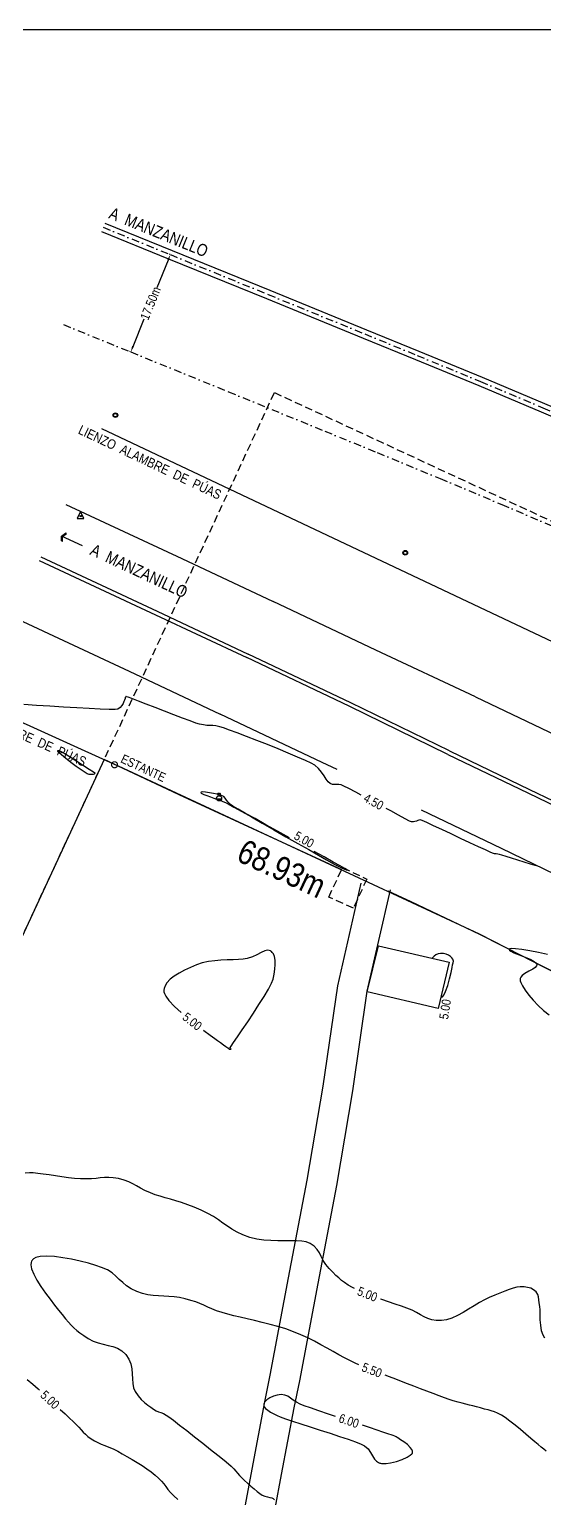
# Model space of a CAD drawing. Header units: metres. Extents: x 587880 to 588453, y 2097032 to 2097560.
# Drawn here: x 588010.4 to 588096.3, y 2097315.3 to 2097560 of the extents above; entities that cross this region are included whole.
import ezdxf
from ezdxf.enums import TextEntityAlignment as Align

# ---------------------------------------------------------------- set-up
doc = ezdxf.new("R2010")
doc.units = ezdxf.units.M
doc.header["$LTSCALE"] = 5
doc.header["$MEASUREMENT"] = 0
doc.header["$PDMODE"] = 32
doc.header["$PDSIZE"] = 0.2
doc.linetypes.add('DASHDOT2', pattern=[0.5, 0.25, -0.125, 0, -0.125])
doc.linetypes.add('DASHED2', pattern=[0.375, 0.25, -0.125])
for name, color, linetype in [('1', 7, 'Continuous'), ('ANNOBJ', 7, 'Continuous'), ('BARRERA PROTECTORA', 8, 'Continuous'), ('CAMINO', 7, 'Continuous'), ('CONT-MJR', 24, 'Continuous'), ('CONT-MNR', 44, 'Continuous'), ('DISTANCIAS', 7, 'Continuous'), ('EJE DE VIA', 7, 'DASHDOT2'), ('ESTACIONES', 150, 'Continuous'), ('ESTANTE', 7, 'Continuous'), ('FIBRA OPTICA', 22, 'Continuous'), ('LIENZO DE ALAMBRE DE PUAS', 3, 'Continuous'), ('MURO', 150, 'Continuous'), ('POLIGONO DE ESCRITURAS', 7, 'DASHED2'), ('POLIGONO DE PROPIEDAD', 1, 'Continuous'), ('POSTE DE CFE', 30, 'Continuous'), ('RESPALDO DE MACHUELO', 7, 'Continuous'), ('TEJABAN', 7, 'Continuous'), ('TEXTOS', 7, 'Continuous'), ('VIA FFCC', 7, 'Continuous'), ('VOLADIZO', 7, 'DASHED2')]:
    doc.layers.add(name, color=color, linetype=linetype)
doc.styles.add('S4', font='simplex', dxfattribs={"height": 1.668})
doc.styles.get("Standard").update_dxf_attribs({"font": 'arial.ttf'})
doc.styles.add('style1', font='ARIALN.TTF', dxfattribs={"height": 1.5})
doc.dimstyles.get("Standard").update_dxf_attribs({"dimtxt": 0.18, "dimasz": 0.18, "dimexe": 0.18, "dimexo": 0.0625, "dimgap": 0.09, "dimtad": 0, "dimtih": 1, "dimtoh": 1, "dimdec": 4, "dimzin": 0, "dimdsep": 46, "dimtxsty": 'Standard', "dimcen": 0.09, "dimadec": 0, "dimazin": 0, "dimtfac": 1, "dimtdec": 4, "dimtofl": 0, "dimtmove": 0, "dimatfit": 3, "dimfxl": 1, "dimtolj": 1, "dimtzin": 0, "dimarcsym": 0})

# ---------------------------------------------------------------- blocks, each defined once
blk = doc.blocks.new('sta')
for p, q in [((-0.0001, 0.00253), (-0.00201, -0.00128)), ((0.0018, -0.00128), (-0.0001, 0.00253)), ((-0.00201, -0.00128), (0.0018, -0.00128))]:
    blk.add_line(p, q)
blk.add_circle((0, 0), 0.000319)
blk = doc.blocks.new('ip')
for radius in [0.00127, 0.000953]:
    blk.add_circle((0, 0), radius)
blk = doc.blocks.new('POLÍGONO ESCRITURA CUYUTLÁN')
for p, q in [((0, 63.29), (74.96, 353.15)), ((74.96, 353.15), (299.57, 295.06))]:
    blk.add_line(p, q)
blk = doc.blocks.new('*D12')
at = {"layer": 'Defpoints', "color": 0}
for p in [(588033.92, 2097522.46), (588033.92, 2097522.46), (588027.32, 2097506.25)]:
    blk.add_point(p, dxfattribs=at)
at = {"layer": 'TEXTOS', "color": 0, "lineweight": -2}
for p, q in [((588033.54, 2097521.54), (588031.68, 2097516.96)), ((588033.86, 2097522.49), (588033.75, 2097522.53)), ((588027.7, 2097507.18), (588029.56, 2097511.76)), ((588027.26, 2097506.28), (588027.16, 2097506.32))]:
    blk.add_line(p, q, dxfattribs=at)
at = {"layer": 'TEXTOS', "color": 0}
for points in [[(588033.39, 2097521.6), (588033.7, 2097521.47), (588033.92, 2097522.46)], [(588027.54, 2097507.24), (588027.85, 2097507.12), (588027.32, 2097506.25)]]:
    blk.add_solid(points, dxfattribs=at)
at = {"layer": 'TEXTOS', "color": 0, "insert": (588030.62, 2097514.36), "char_height": 1.5, "attachment_point": 5, "rotation": 67.8514, "style": 'style1'}
blk.add_mtext('\\A1;17.50m', dxfattribs=at)
blk = doc.blocks.new('za_arrw0')
for p, q in [((-1, 0), (0, 0)), ((-0.144, 0.188), (-0.097, 0.188)), ((-0.144, 0.188), (-0.05, 0)), ((-0.05, 0), (-0.144, -0.188)), ((-0.097, 0.188), (-0.003, 0)), ((-0.003, 0), (-0.097, -0.188)), ((-0.144, -0.188), (-0.097, -0.188))]:
    blk.add_line(p, q)
for points in [[(-0.144, 0.188), (-0.05, 0), (-0.097, 0.188), (-0.003, 0)], [(-0.144, -0.188), (-0.05, 0), (-0.097, -0.188), (-0.003, 0)]]:
    blk.add_solid(points)

msp = doc.modelspace()

# ---------------------------------------------------------------- linework, layer by layer
at = {"layer": '1'}
msp.add_line((587880.49, 2097559.969), (588453.35, 2097559.969), dxfattribs=at)
at = {"layer": 'BARRERA PROTECTORA'}
for p, q in [((588012.091, 2097471.536), (588031.447, 2097462.494)), ((588012.367, 2097472.12), (588031.721, 2097463.079)), ((588031.447, 2097462.494), (588046.63, 2097455.36)), ((588031.721, 2097463.079), (588046.906, 2097455.944)), ((588063.687, 2097447.262), (588046.63, 2097455.36)), ((588063.964, 2097447.845), (588046.906, 2097455.944)), ((588080.126, 2097439.249), (588063.687, 2097447.262)), ((588080.396, 2097439.811), (588063.964, 2097447.845)), ((588080.396, 2097439.811), (588093.748, 2097433.4)), ((588080.126, 2097439.249), (588093.477, 2097432.838)), ((588093.477, 2097432.838), (588108.972, 2097425.332)), ((588093.748, 2097433.4), (588109.247, 2097425.892))]:
    msp.add_line(p, q, dxfattribs=at)
at = {"layer": 'CAMINO'}
for points in [[(588065.662, 2097417.82), (588061.737, 2097400.725), (588059.325, 2097384.022), (588056.667, 2097368.35), (588053.556, 2097352.082), (588050.51, 2097335.867), (588049.602, 2097331.423), (588047.465, 2097320.235), (588045.38, 2097308.946), (588042.468, 2097294.005), (588040.51, 2097279.293), (588038.768, 2097265.003), (588036.832, 2097252.202), (588035.294, 2097246.696), (588031.424, 2097237.765), (588024.358, 2097228.273), (588016.859, 2097219.4), (588012.042, 2097211.27), (588010.595, 2097205.023), (588011.574, 2097197.97), (588014.942, 2097189.267), (588016.403, 2097186.232)], [(588070.536, 2097416.702), (588066.657, 2097399.807), (588064.265, 2097383.246), (588061.587, 2097367.462), (588058.468, 2097351.15), (588055.416, 2097334.905), (588054.508, 2097330.453), (588052.379, 2097319.311), (588050.292, 2097308.014), (588047.404, 2097293.197), (588045.47, 2097278.661), (588043.722, 2097264.327), (588041.73, 2097251.152), (588040.018, 2097245.022), (588035.782, 2097235.245), (588028.276, 2097225.163), (588020.947, 2097216.492), (588016.738, 2097209.388), (588015.675, 2097204.795), (588016.446, 2097199.232), (588019.534, 2097191.257), (588020.909, 2097188.4)]]:
    msp.add_lwpolyline(points, dxfattribs=at)
at = {"layer": 'CONT-MJR', "elevation": 5, "flags": 128}
for points in [[(588053.747, 2097425.35), (588051.778, 2097426.444), (588049.824, 2097427.532), (588048.023, 2097428.54), (588046.453, 2097429.423), (588045.197, 2097430.137), (588044.334, 2097430.639), (588043.945, 2097430.885), (588043.563, 2097431.264), (588043.272, 2097431.646), (588043.035, 2097431.977), (588042.817, 2097432.205), (588042.564, 2097432.361), (588042.333, 2097432.445), (588042.037, 2097432.521), (588041.693, 2097432.601), (588041.109, 2097432.724), (588040.417, 2097432.852), (588039.749, 2097432.949), (588039.32, 2097432.982), (588039.104, 2097432.967), (588039.026, 2097432.934), (588039.011, 2097432.91), (588039.009, 2097432.877), (588039.043, 2097432.811), (588039.18, 2097432.707), (588039.489, 2097432.562), (588040.013, 2097432.371), (588040.602, 2097432.172), (588041.161, 2097431.965), (588041.612, 2097431.793), (588041.975, 2097431.669), (588042.308, 2097431.558), (588042.667, 2097431.425), (588043.108, 2097431.232), (588043.564, 2097430.989), (588044.489, 2097430.474), (588045.798, 2097429.736), (588047.407, 2097428.824), (588049.23, 2097427.788), (588051.182, 2097426.676), (588053.178, 2097425.538), (588055.133, 2097424.424), (588056.961, 2097423.382), (588058.579, 2097422.461), (588059.9, 2097421.711), (588060.839, 2097421.182), (588061.312, 2097420.921), (588061.881, 2097420.635), (588062.444, 2097420.363), (588062.933, 2097420.136), (588063.225, 2097420.007), (588063.363, 2097419.95), (588063.409, 2097419.935), (588063.416, 2097419.935), (588063.417, 2097419.944), (588063.399, 2097419.971), (588063.341, 2097420.023), (588063.261, 2097420.085), (588062.979, 2097420.242), (588062.206, 2097420.669), (588061.024, 2097421.323), (588059.513, 2097422.158), (588057.851, 2097423.077)], [(588039.427, 2097393.341), (588039.504, 2097393.283), (588040.555, 2097392.515), (588041.347, 2097391.942), (588041.785, 2097391.615), (588042.265, 2097391.241), (588042.746, 2097390.892), (588043.168, 2097390.598), (588043.47, 2097390.394), (588043.589, 2097390.312), (588043.615, 2097390.252), (588043.642, 2097390.196), (588043.656, 2097390.192), (588043.727, 2097390.179), (588043.886, 2097390.163), (588044.03, 2097390.182), (588043.96, 2097390.284), (588043.87, 2097390.42), (588044.026, 2097390.663), (588044.456, 2097391.291), (588045.103, 2097392.23), (588045.907, 2097393.403), (588046.81, 2097394.735), (588047.755, 2097396.149), (588048.682, 2097397.571), (588049.533, 2097398.924), (588050.249, 2097400.134), (588050.774, 2097401.123), (588051.047, 2097401.817), (588051.224, 2097402.643), (588051.345, 2097403.464), (588051.398, 2097404.25), (588051.369, 2097404.973), (588051.248, 2097405.604), (588051.076, 2097406.023), (588050.899, 2097406.277), (588050.757, 2097406.414), (588050.679, 2097406.472), (588050.583, 2097406.529), (588050.387, 2097406.604), (588050.077, 2097406.627), (588049.633, 2097406.523), (588049.023, 2097406.24), (588048.344, 2097405.873), (588047.586, 2097405.509), (588046.74, 2097405.239), (588046.071, 2097405.139), (588045.27, 2097405.084), (588044.365, 2097405.053), (588043.383, 2097405.024), (588042.352, 2097404.977), (588041.3, 2097404.891), (588040.252, 2097404.746), (588039.238, 2097404.519), (588038.284, 2097404.191), (588037.265, 2097403.753), (588036.285, 2097403.304), (588035.374, 2097402.833), (588034.56, 2097402.332), (588033.87, 2097401.79), (588033.335, 2097401.199), (588033.038, 2097400.684), (588032.9, 2097400.27), (588032.852, 2097399.98), (588032.842, 2097399.831), (588032.848, 2097399.705), (588032.916, 2097399.431), (588033.15, 2097398.966), (588033.673, 2097398.262), (588034.6, 2097397.285), (588035.741, 2097396.247), (588035.743, 2097396.246)], [(588078.986, 2097398.802), (588079.067, 2097398.809), (588079.227, 2097398.892), (588079.464, 2097399.169), (588079.768, 2097399.768), (588080.119, 2097400.76), (588080.424, 2097401.867), (588080.669, 2097402.917), (588080.841, 2097403.743), (588080.925, 2097404.173), (588081.013, 2097404.531), (588081.056, 2097404.827), (588080.976, 2097405.127), (588080.819, 2097405.347), (588080.563, 2097405.592), (588080.232, 2097405.824), (588079.845, 2097406.004), (588079.425, 2097406.094), (588079.339, 2097406.099), (588079.164, 2097406.1), (588078.899, 2097406.08), (588078.553, 2097406.011), (588078.152, 2097405.853), (588077.876, 2097405.668), (588077.703, 2097405.493), (588077.609, 2097405.359), (588077.569, 2097405.286)], [(588096.714, 2097405.908), (588095.22, 2097406.227), (588093.773, 2097406.512), (588092.468, 2097406.738), (588091.4, 2097406.878), (588090.78, 2097406.912), (588090.483, 2097406.883), (588090.377, 2097406.835), (588090.354, 2097406.801), (588090.347, 2097406.748), (588090.4, 2097406.637), (588090.628, 2097406.459), (588091.15, 2097406.201), (588092.035, 2097405.852), (588093.023, 2097405.479), (588093.948, 2097405.09), (588094.53, 2097404.77), (588094.819, 2097404.528), (588094.922, 2097404.367), (588094.942, 2097404.286), (588094.943, 2097404.194), (588094.893, 2097404.02), (588094.703, 2097403.78), (588094.29, 2097403.487), (588093.629, 2097403.137), (588092.953, 2097402.768), (588092.507, 2097402.434), (588092.28, 2097402.148), (588092.199, 2097401.935), (588092.183, 2097401.822), (588092.183, 2097401.741), (588092.21, 2097401.556), (588092.312, 2097401.231), (588092.557, 2097400.717), (588093.02, 2097399.974), (588093.63, 2097399.156), (588094.364, 2097398.298), (588095.193, 2097397.441), (588096.092, 2097396.622), (588097.035, 2097395.878)], [(588064.591, 2097350.288), (588064.283, 2097350.447), (588063.544, 2097350.887), (588062.941, 2097351.281), (588062.428, 2097351.661), (588061.959, 2097352.056), (588061.491, 2097352.496), (588060.978, 2097353.012), (588060.375, 2097353.634), (588059.81, 2097354.313), (588059.394, 2097354.976), (588059.061, 2097355.617), (588058.742, 2097356.227), (588058.37, 2097356.799), (588057.877, 2097357.327), (588057.195, 2097357.802), (588056.564, 2097358.052), (588055.802, 2097358.194), (588054.927, 2097358.256), (588053.958, 2097358.267), (588052.912, 2097358.254), (588051.809, 2097358.246), (588050.665, 2097358.271), (588049.5, 2097358.356), (588048.332, 2097358.53), (588047.178, 2097358.821), (588046.018, 2097359.239), (588045.036, 2097359.691), (588044.184, 2097360.172), (588043.414, 2097360.676), (588042.674, 2097361.197), (588041.917, 2097361.731), (588041.094, 2097362.272), (588040.155, 2097362.814), (588039.05, 2097363.352), (588037.888, 2097363.842), (588036.803, 2097364.251), (588035.786, 2097364.598), (588034.827, 2097364.896), (588033.918, 2097365.162), (588033.049, 2097365.412), (588032.211, 2097365.661), (588031.394, 2097365.925), (588030.59, 2097366.22), (588029.67, 2097366.623), (588028.92, 2097367.017), (588028.272, 2097367.395), (588027.654, 2097367.751), (588026.997, 2097368.077), (588026.23, 2097368.366), (588025.285, 2097368.613), (588024.419, 2097368.754), (588023.647, 2097368.802), (588022.935, 2097368.784), (588022.243, 2097368.723), (588021.536, 2097368.645), (588020.777, 2097368.575), (588019.928, 2097368.538), (588018.953, 2097368.559), (588017.977, 2097368.636), (588016.937, 2097368.753), (588015.863, 2097368.897), (588014.787, 2097369.055), (588013.738, 2097369.213), (588012.748, 2097369.358), (588011.848, 2097369.477), (588011.068, 2097369.556), (588010.439, 2097369.582), (588009.709, 2097369.521)], [(588096.27, 2097342.052), (588096.009, 2097342.541), (588095.767, 2097343.249), (588095.601, 2097344.182), (588095.538, 2097345.114), (588095.526, 2097345.985), (588095.514, 2097346.737), (588095.45, 2097347.31), (588095.354, 2097347.911), (588095.316, 2097348.429), (588095.263, 2097348.89), (588095.125, 2097349.317), (588094.827, 2097349.737), (588094.408, 2097350.096), (588093.945, 2097350.339), (588093.429, 2097350.486), (588092.847, 2097350.556), (588092.189, 2097350.569), (588091.653, 2097350.514), (588091.045, 2097350.371), (588090.369, 2097350.152), (588089.625, 2097349.872), (588088.816, 2097349.542), (588087.944, 2097349.176), (588087.012, 2097348.788), (588086.231, 2097348.417), (588085.392, 2097347.946), (588084.508, 2097347.412), (588083.595, 2097346.851), (588082.666, 2097346.301), (588081.734, 2097345.8), (588080.814, 2097345.383), (588079.919, 2097345.09), (588079.064, 2097344.955), (588078.205, 2097344.97), (588077.473, 2097345.096), (588076.823, 2097345.311), (588076.213, 2097345.597), (588075.602, 2097345.933), (588074.945, 2097346.299), (588074.202, 2097346.674), (588073.328, 2097347.039), (588072.411, 2097347.367), (588071.382, 2097347.721), (588070.279, 2097348.095), (588069.141, 2097348.484), (588068.949, 2097348.551)], [(588010.092, 2097335.171), (588011.009, 2097334.371), (588011.889, 2097333.584), (588012.139, 2097333.356)], [(588015.579, 2097330.166), (588016.38, 2097329.41), (588017.108, 2097328.72), (588017.717, 2097328.142), (588018.181, 2097327.703), (588018.678, 2097327.208), (588019.067, 2097326.783), (588019.408, 2097326.403), (588019.76, 2097326.039), (588020.184, 2097325.665), (588020.738, 2097325.255), (588021.287, 2097324.92), (588021.842, 2097324.646), (588022.416, 2097324.406), (588023.021, 2097324.17), (588023.669, 2097323.91), (588024.373, 2097323.597), (588025.145, 2097323.204), (588025.89, 2097322.791), (588026.693, 2097322.336), (588027.53, 2097321.846), (588028.377, 2097321.333), (588029.209, 2097320.807), (588030.002, 2097320.276), (588030.733, 2097319.751), (588031.376, 2097319.241), (588031.968, 2097318.705), (588032.428, 2097318.222), (588032.805, 2097317.768), (588033.152, 2097317.319), (588033.52, 2097316.851), (588033.96, 2097316.341), (588034.522, 2097315.764), (588035.168, 2097315.193)]]:
    msp.add_lwpolyline(points, dxfattribs=at)
at = {"layer": 'CONT-MNR', "flags": 128}
for points, elevation in [([(588065.686, 2097432.479), (588064.803, 2097432.95), (588063.661, 2097433.551), (588062.826, 2097433.975), (588062.387, 2097434.171), (588061.967, 2097434.252), (588061.606, 2097434.249), (588061.272, 2097434.228), (588060.934, 2097434.254), (588060.56, 2097434.392), (588060.231, 2097434.673), (588059.898, 2097435.117), (588059.533, 2097435.67), (588059.107, 2097436.278), (588058.592, 2097436.885), (588057.959, 2097437.436), (588057.382, 2097437.766), (588056.403, 2097438.234), (588055.104, 2097438.808), (588053.564, 2097439.459), (588051.863, 2097440.158), (588050.081, 2097440.872), (588048.297, 2097441.574), (588046.593, 2097442.233), (588045.048, 2097442.818), (588043.742, 2097443.301), (588042.755, 2097443.65), (588042.167, 2097443.837), (588041.516, 2097443.975), (588040.974, 2097444.037), (588040.485, 2097444.06), (588039.996, 2097444.081), (588039.452, 2097444.139), (588038.798, 2097444.269), (588038.188, 2097444.46), (588037.21, 2097444.808), (588035.954, 2097445.278), (588034.507, 2097445.831), (588032.959, 2097446.429), (588031.399, 2097447.036), (588029.914, 2097447.612), (588028.594, 2097448.121), (588027.528, 2097448.525), (588026.917, 2097448.748), (588026.629, 2097448.843), (588026.53, 2097448.867), (588026.51, 2097448.867), (588026.478, 2097448.849), (588026.431, 2097448.798), (588026.394, 2097448.696), (588026.367, 2097448.524), (588026.292, 2097448.283), (588026.192, 2097448.064), (588026.04, 2097447.739), (588025.828, 2097447.373), (588025.55, 2097447.031), (588025.197, 2097446.778), (588024.734, 2097446.734), (588023.717, 2097446.741), (588022.246, 2097446.791), (588020.422, 2097446.875), (588018.345, 2097446.987), (588016.117, 2097447.117), (588013.838, 2097447.259), (588011.61, 2097447.403), (588009.533, 2097447.542)], 4.5), ([(588095.541, 2097420.482), (588095.422, 2097420.518), (588095.151, 2097420.603), (588094.67, 2097420.753), (588093.921, 2097420.987), (588092.873, 2097421.315), (588091.783, 2097421.656), (588090.741, 2097421.981), (588089.832, 2097422.261), (588089.146, 2097422.468), (588088.77, 2097422.575), (588088.442, 2097422.638), (588088.181, 2097422.667), (588087.922, 2097422.703), (588087.601, 2097422.784), (588087.213, 2097422.949), (588086.386, 2097423.326), (588085.22, 2097423.867), (588083.813, 2097424.525), (588082.264, 2097425.251), (588080.671, 2097425.997), (588079.134, 2097426.716), (588077.751, 2097427.359), (588076.62, 2097427.878), (588075.841, 2097428.226), (588075.512, 2097428.354), (588075.304, 2097428.316), (588075.137, 2097428.222), (588074.921, 2097428.13), (588074.666, 2097428.052), (588074.41, 2097427.993), (588074.106, 2097428), (588073.773, 2097428.151), (588073.022, 2097428.539), (588071.943, 2097429.113), (588070.627, 2097429.819), (588069.86, 2097430.233)], 4.5), ([(588065.321, 2097337.601), (588064.711, 2097337.871), (588063.822, 2097338.295), (588062.915, 2097338.768), (588061.985, 2097339.279), (588061.028, 2097339.819), (588060.037, 2097340.378), (588059.009, 2097340.945), (588057.937, 2097341.512), (588056.818, 2097342.067), (588055.645, 2097342.601), (588054.413, 2097343.104), (588053.134, 2097343.562), (588051.833, 2097343.97), (588050.526, 2097344.335), (588049.23, 2097344.665), (588047.959, 2097344.966), (588046.732, 2097345.246), (588045.563, 2097345.511), (588044.469, 2097345.768), (588043.466, 2097346.024), (588042.571, 2097346.287), (588041.621, 2097346.613), (588040.826, 2097346.923), (588040.134, 2097347.22), (588039.493, 2097347.506), (588038.85, 2097347.785), (588038.154, 2097348.058), (588037.351, 2097348.329), (588036.389, 2097348.6), (588035.464, 2097348.795), (588034.566, 2097348.912), (588033.687, 2097348.978), (588032.817, 2097349.02), (588031.951, 2097349.063), (588031.078, 2097349.135), (588030.192, 2097349.26), (588029.283, 2097349.467), (588028.345, 2097349.78), (588027.387, 2097350.234), (588026.623, 2097350.739), (588025.986, 2097351.276), (588025.414, 2097351.828), (588024.841, 2097352.377), (588024.204, 2097352.904), (588023.437, 2097353.392), (588022.476, 2097353.822), (588021.482, 2097354.157), (588020.272, 2097354.51), (588018.912, 2097354.857), (588017.47, 2097355.172), (588016.014, 2097355.43), (588014.611, 2097355.606), (588013.328, 2097355.675), (588012.233, 2097355.61), (588011.538, 2097355.446), (588011.144, 2097355.248), (588010.951, 2097355.078), (588010.876, 2097354.981), (588010.816, 2097354.875), (588010.735, 2097354.639), (588010.704, 2097354.23), (588010.815, 2097353.592), (588011.162, 2097352.677), (588011.693, 2097351.671), (588012.356, 2097350.612), (588013.1, 2097349.544), (588013.875, 2097348.505), (588014.63, 2097347.538), (588015.313, 2097346.683), (588015.873, 2097345.981), (588016.432, 2097345.28), (588016.925, 2097344.69), (588017.383, 2097344.184), (588017.837, 2097343.735), (588018.318, 2097343.316), (588018.857, 2097342.9), (588019.484, 2097342.46), (588020.231, 2097341.968), (588021.058, 2097341.53), (588021.897, 2097341.233), (588022.735, 2097341.021), (588023.561, 2097340.839), (588024.362, 2097340.633), (588025.126, 2097340.347), (588025.841, 2097339.927), (588026.496, 2097339.317), (588027.001, 2097338.562), (588027.311, 2097337.756), (588027.479, 2097336.923), (588027.56, 2097336.084), (588027.605, 2097335.262), (588027.669, 2097334.481), (588027.803, 2097333.762), (588028.063, 2097333.129), (588028.544, 2097332.414), (588029.066, 2097331.812), (588029.607, 2097331.307), (588030.143, 2097330.883), (588030.65, 2097330.525), (588031.106, 2097330.216), (588031.567, 2097329.943), (588031.965, 2097329.775), (588032.344, 2097329.643), (588032.75, 2097329.484), (588033.227, 2097329.229), (588033.657, 2097328.928), (588034.42, 2097328.357), (588035.441, 2097327.574), (588036.647, 2097326.639), (588037.963, 2097325.61), (588039.316, 2097324.544), (588040.632, 2097323.501), (588041.837, 2097322.539), (588042.858, 2097321.716), (588043.619, 2097321.09), (588044.049, 2097320.72), (588044.49, 2097320.278), (588044.816, 2097319.901), (588045.103, 2097319.545), (588045.427, 2097319.165), (588045.862, 2097318.716), (588046.281, 2097318.32), (588046.775, 2097317.866), (588047.311, 2097317.388), (588047.856, 2097316.92), (588048.376, 2097316.494), (588048.838, 2097316.146), (588049.208, 2097315.908), (588049.651, 2097315.713), (588050.082, 2097315.589), (588050.475, 2097315.504), (588050.802, 2097315.43), (588051.036, 2097315.336), (588051.245, 2097315.139)], 5.5), ([(588096.533, 2097323.219), (588096.124, 2097323.546), (588095.669, 2097323.91), (588095.157, 2097324.323), (588094.642, 2097324.755), (588093.95, 2097325.35), (588093.134, 2097326.051), (588092.248, 2097326.804), (588091.347, 2097327.552), (588090.483, 2097328.24), (588089.711, 2097328.812), (588089.085, 2097329.212), (588088.437, 2097329.543), (588087.887, 2097329.771), (588087.379, 2097329.936), (588086.858, 2097330.074), (588086.269, 2097330.225), (588085.557, 2097330.427), (588084.912, 2097330.611), (588084.315, 2097330.762), (588083.738, 2097330.897), (588083.152, 2097331.033), (588082.528, 2097331.186), (588081.837, 2097331.373), (588081.05, 2097331.611), (588080.385, 2097331.832), (588079.588, 2097332.114), (588078.684, 2097332.445), (588077.697, 2097332.814), (588076.655, 2097333.21), (588075.581, 2097333.622), (588074.501, 2097334.039), (588073.44, 2097334.45), (588072.423, 2097334.843), (588071.476, 2097335.208), (588070.441, 2097335.601), (588069.686, 2097335.881)], 5.5), ([(588061.437, 2097328.998), (588060.256, 2097329.391), (588058.638, 2097329.933), (588057.25, 2097330.406), (588056.188, 2097330.779), (588055.55, 2097331.02), (588054.907, 2097331.352), (588054.384, 2097331.712), (588053.927, 2097332.061), (588053.48, 2097332.358), (588052.99, 2097332.561), (588052.4, 2097332.63), (588051.732, 2097332.552), (588051.072, 2097332.36), (588050.468, 2097332.081), (588049.967, 2097331.744), (588049.674, 2097331.45), (588049.532, 2097331.225), (588049.48, 2097331.076), (588049.468, 2097331.002), (588049.466, 2097330.93), (588049.484, 2097330.789), (588049.568, 2097330.587), (588049.772, 2097330.332), (588050.147, 2097330.028), (588050.62, 2097329.732), (588051.153, 2097329.436), (588051.71, 2097329.131), (588052.202, 2097328.918), (588053.074, 2097328.606), (588054.252, 2097328.213), (588055.66, 2097327.757), (588057.224, 2097327.258), (588058.87, 2097326.734), (588060.522, 2097326.204), (588062.105, 2097325.686), (588063.547, 2097325.199), (588064.77, 2097324.761), (588065.702, 2097324.391), (588066.266, 2097324.108), (588066.861, 2097323.594), (588067.278, 2097323.02), (588067.606, 2097322.439), (588067.934, 2097321.906), (588068.256, 2097321.549), (588068.563, 2097321.34), (588068.809, 2097321.236), (588068.947, 2097321.195), (588069.075, 2097321.167), (588069.361, 2097321.137), (588069.853, 2097321.146), (588070.594, 2097321.248), (588071.582, 2097321.491), (588072.544, 2097321.825), (588073.38, 2097322.21), (588073.89, 2097322.528), (588074.144, 2097322.759), (588074.242, 2097322.904), (588074.266, 2097322.974), (588074.278, 2097323.054), (588074.263, 2097323.221), (588074.155, 2097323.485), (588073.881, 2097323.85), (588073.393, 2097324.31), (588072.825, 2097324.746), (588072.265, 2097325.13), (588071.801, 2097325.434), (588071.711, 2097325.492), (588071.541, 2097325.594), (588071.31, 2097325.716), (588071.028, 2097325.836), (588070.683, 2097325.949), (588070.299, 2097326.062), (588069.828, 2097326.219), (588069.329, 2097326.391), (588068.378, 2097326.707), (588067.073, 2097327.138), (588065.898, 2097327.525)], 6)]:
    msp.add_lwpolyline(points, dxfattribs=dict(at, elevation=elevation))
at = {"layer": 'CONT-MNR', "elevation": 4.5, "flags": 128}
msp.add_lwpolyline([(588021.352, 2097436.163), (588021.355, 2097436.16), (588021.367, 2097436.144), (588021.375, 2097436.133), (588021.321, 2097436.048), (588021.215, 2097435.941), (588021.069, 2097435.914), (588020.781, 2097435.898), (588020.419, 2097435.921), (588020.052, 2097436.01), (588019.701, 2097436.215), (588019.064, 2097436.649), (588018.247, 2097437.236), (588017.355, 2097437.904), (588016.494, 2097438.577), (588015.77, 2097439.182), (588015.36, 2097439.566), (588015.188, 2097439.771), (588015.149, 2097439.859), (588015.156, 2097439.887), (588015.182, 2097439.901), (588015.294, 2097439.884), (588015.598, 2097439.756), (588016.21, 2097439.429), (588017.205, 2097438.838), (588018.33, 2097438.136), (588019.445, 2097437.419), (588020.412, 2097436.787), (588021.094, 2097436.336)], close=True, dxfattribs=at)
at = {"layer": 'EJE DE VIA'}
for points in [[(588022.71, 2097527.026), (588033.919, 2097522.463), (588050.214, 2097515.833), (588066.292, 2097509.264), (588075.044, 2097505.676), (588085.572, 2097501.34), (588095.963, 2097496.97), (588107.402, 2097492.081), (588118.296, 2097487.321), (588129.786, 2097482.214), (588142.604, 2097476.39), (588153.87, 2097471.194), (588174.866, 2097461.456), (588284.791, 2097410.466)], [(588016.112, 2097510.817), (588027.322, 2097506.254), (588043.607, 2097499.628), (588059.663, 2097493.068), (588068.393, 2097489.489), (588078.848, 2097485.183), (588089.132, 2097480.858), (588100.46, 2097476.017), (588111.239, 2097471.307), (588122.612, 2097466.252), (588135.319, 2097460.478), (588146.524, 2097455.31), (588167.504, 2097445.58), (588277.428, 2097394.591)]]:
    msp.add_lwpolyline(points, dxfattribs=at)
at = {"layer": 'ESTANTE', "const_width": 0.2}
msp.add_lwpolyline([(588024.12, 2097437.513, 1), (588025.12, 2097437.513, 1)], format="xyb", close=True, dxfattribs=at)
at = {"layer": 'FIBRA OPTICA', "const_width": 0.431}
msp.add_lwpolyline([(588041.814, 2097431.933, 1), (588042.246, 2097431.933, 1)], format="xyb", dxfattribs=at)
at = {"layer": 'FIBRA OPTICA'}
msp.add_circle((588042.03, 2097431.933), 0.431, dxfattribs=at)
at = {"layer": 'LIENZO DE ALAMBRE DE PUAS'}
for p, q in [((588022.458, 2097493.486), (588120.485, 2097447.185)), ((588001.086, 2097448.237), (588025.076, 2097437.419)), ((588025.076, 2097437.419), (588036.146, 2097432.152)), ((588036.146, 2097432.152), (588062.443, 2097420.054)), ((588073.978, 2097414.741), (588085.421, 2097409.317)), ((588085.421, 2097409.317), (588100.381, 2097401.688))]:
    msp.add_line(p, q, dxfattribs=at)
at = {"layer": 'MURO'}
msp.add_line((588070.157, 2097416.514), (588073.978, 2097414.741), dxfattribs=at)
at = {"layer": 'POLIGONO DE PROPIEDAD', "linetype": 'Continuous', "flags": 128}
msp.add_lwpolyline([(588132.581, 2097125.566), (588230.459, 2097334.983), (588085.421, 2097409.317), (588022.918, 2097438.392), (587925.28, 2097227.892)], close=True, dxfattribs=at)
at = {"layer": 'RESPALDO DE MACHUELO'}
for p, q in [((588016.503, 2097480.877), (588035.829, 2097471.849)), ((588035.829, 2097471.849), (588051.042, 2097464.7)), ((588068.117, 2097456.594), (588051.042, 2097464.7)), ((588007.653, 2097462.14), (588027.038, 2097453.085)), ((588084.733, 2097448.843), (588068.117, 2097456.594)), ((588027.038, 2097453.085), (588042.192, 2097445.964)), ((588084.733, 2097448.843), (588098.1, 2097442.425)), ((588059.231, 2097437.875), (588042.192, 2097445.964)), ((588061.702, 2097436.706), (588059.231, 2097437.875)), ((588075.702, 2097430.035), (588089.037, 2097423.632)), ((588089.037, 2097423.632), (588104.46, 2097416.161))]:
    msp.add_line(p, q, dxfattribs=at)
at = {"layer": 'TEJABAN'}
for p, q in [((588066.728, 2097399.715), (588068.585, 2097407.345)), ((588068.585, 2097407.345), (588080.333, 2097404.653)), ((588080.333, 2097404.653), (588078.553, 2097396.921)), ((588078.553, 2097396.921), (588066.728, 2097399.715))]:
    msp.add_line(p, q, dxfattribs=at)
at = {"layer": 'VIA FFCC'}
for p, q in [((588022.993, 2097527.722), (588034.203, 2097523.159)), ((588022.426, 2097526.329), (588033.636, 2097521.766)), ((588034.203, 2097523.159), (588050.498, 2097516.53)), ((588033.636, 2097521.766), (588049.93, 2097515.137)), ((588050.498, 2097516.53), (588066.577, 2097509.96)), ((588049.93, 2097515.137), (588066.007, 2097508.568)), ((588066.007, 2097508.568), (588074.758, 2097504.98)), ((588066.577, 2097509.96), (588075.33, 2097506.371)), ((588075.33, 2097506.371), (588085.861, 2097502.035)), ((588074.758, 2097504.98), (588085.283, 2097500.646)), ((588085.861, 2097502.035), (588096.256, 2097497.663)), ((588085.283, 2097500.646), (588095.669, 2097496.278)), ((588095.669, 2097496.278), (588107.104, 2097491.391)), ((588096.256, 2097497.663), (588107.701, 2097492.772))]:
    msp.add_line(p, q, dxfattribs=at)
at = {"layer": 'VOLADIZO'}
for p, q in [((588060.308, 2097415.482), (588062.604, 2097420.399)), ((588062.604, 2097420.399), (588066.633, 2097418.472)), ((588066.633, 2097418.472), (588064.398, 2097413.614)), ((588064.398, 2097413.614), (588060.308, 2097415.482))]:
    msp.add_line(p, q, dxfattribs=at)

# ---------------------------------------------------------------- block references
at = {"layer": 'ANNOBJ', "xscale": 3.870959999999999, "yscale": 3.87096, "zscale": 3.87096, "rotation": 154.9606531346809}
msp.add_blockref('za_arrw0', (588015.78, 2097475.607), dxfattribs=at)
at = {"layer": 'ESTACIONES', "xscale": 304.8, "yscale": 304.8, "zscale": 304.8}
msp.add_blockref('sta', (588018.983, 2097478.919, 4.643), dxfattribs=at)
at = {"layer": 'POLIGONO DE ESCRITURAS', "rotation": 349.6161373277561}
msp.add_blockref('POLÍGONO ESCRITURA CUYUTLÁN', (587913.873, 2097165.642), dxfattribs=at)
at = {"layer": 'POSTE DE CFE', "xscale": 304.8, "yscale": 304.8, "zscale": 304.8}
for p in [(588024.758, 2097495.727, 3.923), (588073.045, 2097472.81, 3.923)]:
    msp.add_blockref('ip', p, dxfattribs=at)

# ---------------------------------------------------------------- texts
at = {"layer": 'CONT-MJR', "char_height": 1.5, "attachment_point": 5, "style": 'style1'}
for insert, rotation in [((588056.197, 2097425.062, 5), 330.99656), ((588079.691, 2097396.804), 81.04107), ((588037.561, 2097394.763, 5), 321.98674), ((588066.743, 2097349.35, 5), 338.48773), ((588013.867, 2097331.769, 5), 317.00966)]:
    msp.add_mtext('{5.00}', dxfattribs=dict(at, insert=insert, rotation=rotation))
at = {"layer": 'CONT-MNR', "char_height": 1.5, "attachment_point": 5, "style": 'style1'}
for s, insert, rotation in [('{4.50}', (588067.774, 2097431.358, 4.5), 331.65586), ('{5.50}', (588067.488, 2097336.7, 5.5), 339.05108), ('{6.00}', (588063.667, 2097328.26, 6), 341.70747)]:
    msp.add_mtext(s, dxfattribs=dict(at, insert=insert, rotation=rotation))
at = {"layer": 'DISTANCIAS', "insert": (588053.326, 2097422.041), "char_height": 4, "attachment_point": 2, "rotation": 335.05308, "style": 'style1'}
msp.add_mtext('68.93m', dxfattribs=at)
at = {"layer": 'FIBRA OPTICA', "style": 'S4'}
msp.add_text('FO', height=0.3228, dxfattribs=at).set_placement((588042.041, 2097432.441), align=Align.CENTER)
at = {"layer": 'TEXTOS', "style": 'style1'}
for s, height, rotation, p in [('A  MANZANILLO', 2, 337.85136, (588023.513, 2097528.569)), ('LIENZO  ALAMBRE  DE  PÚAS', 1.6, 334.71735, (588018.43, 2097492.72)), ('A  MANZANILLO', 2, 334.94556, (588020.378, 2097472.576)), ('LIENZO  ALAMBRE  DE  PÚAS', 1.6, 336.15486, (587995.699, 2097447.674)), ('ESTANTE', 1.5, 334.91041, (588025.516, 2097437.964))]:
    msp.add_text(s, height=height, rotation=rotation, dxfattribs=at).set_placement(p)

# ---------------------------------------------------------------- dimensions: what is measured, and where the dimension line sits
at = {"layer": 'TEXTOS'}
dim = msp.add_aligned_dim(p1=(588027.322, 2097506.254), p2=(588033.919, 2097522.463), distance=0, dimstyle='Standard', override={"dimtxt": 1.6, "dimasz": 1, "dimtih": 0, "dimtoh": 0, "dimdec": 2, "dimpost": 'm', "dimtxsty": 'style1', "dimtdec": 2}, dxfattribs=at)
dim.commit()
dim.dimension.update_dxf_attribs({"geometry": '*D12', "text_midpoint": (588030.621, 2097514.358)})

doc.saveas('drawing.dxf')
